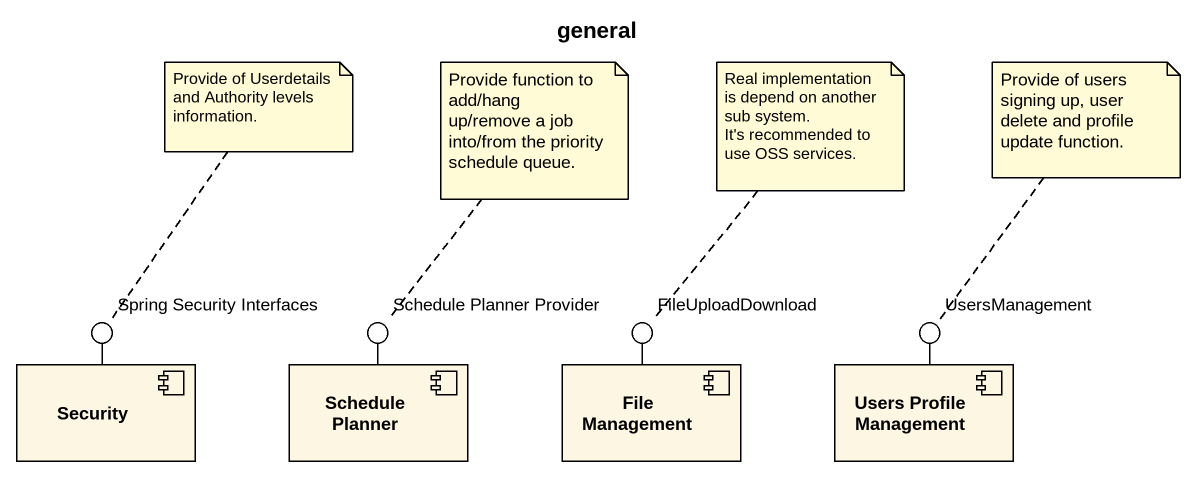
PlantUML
@startuml
title general
() "Spring Security Interfaces" as Spring_Security_Interfaces
() "Schedule Planner Provider" as Schedule_Planner_Provider
() FileUploadDownload
() UsersManagement
component Security
component "Schedule Planner" as Schedule_Planner
component "File Management" as File_Management
component "Users Profile Management" as Users_Profile_Management
Security -up- Spring_Security_Interfaces
Schedule_Planner -up- Schedule_Planner_Provider
File_Management -up- FileUploadDownload
Users_Profile_Management -up- UsersManagement
note top of Spring_Security_Interfaces : Provide of Userdetails and Authority levels information.
note top of Schedule_Planner_Provider : Provide function to add/hang up/remove a job into/from the priority schedule queue.
note top of FileUploadDownload
  Real implementation is depend on another sub system.
  It's recommended to use OSS services.
end note
note top of UsersManagement : Provide of users signing up, user delete and profile update function.
@enduml
